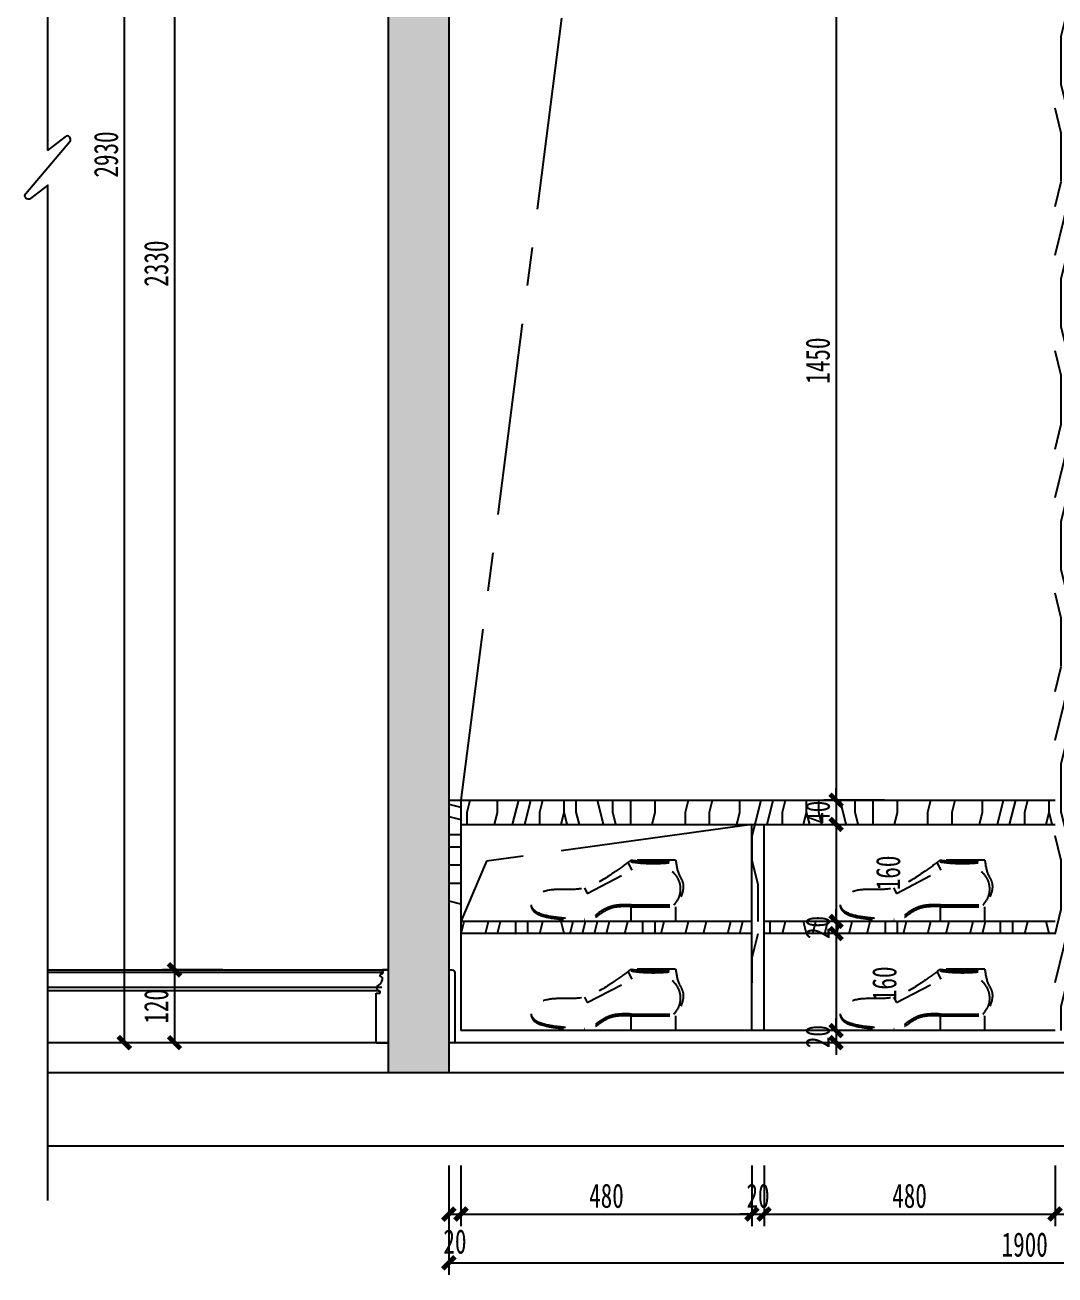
# Model space of a CAD drawing. Header units: millimetres. Extents: x 3111864 to 3154170, y -3068724 to -3044687.
# Drawn here: x 3114348 to 3116047, y -3061848 to -3059786 of the extents above; entities that cross this region are included whole.
import ezdxf

# ---------------------------------------------------------------- set-up
doc = ezdxf.new("R2010")
doc.units = ezdxf.units.MM
doc.header["$LTSCALE"] = 500
doc.header["$MEASUREMENT"] = 0
doc.header["$PDMODE"] = 2
doc.linetypes.add('CENTER', pattern=[50.800000000000004, 31.75, -6.349999999999999, 6.349999999999999, -6.349999999999999])
doc.linetypes.add('DASHED', pattern=[19.049999999999997, 12.7, -6.35])
doc.layers.get('0').update_dxf_attribs({"linetype": 'CONTINUOUS'})
doc.layers.get('DEFPOINTS').update_dxf_attribs({"linetype": 'CONTINUOUS'})
for name, color, linetype in [('A-土建墙（含管井、立管）', 6, 'CONTINUOUS'), ('E-Elevation(立面图层)', 134, 'CONTINUOUS'), ('E-楼板、墙体', 6, 'CONTINUOUS'), ('E-立面填充', 250, 'CONTINUOUS'), ('E-立面活动家具', 22, 'DASHED'), ('E-立面造型线', 3, 'CONTINUOUS'), ('E-顶面轮廓线', 4, 'CONTINUOUS'), ('W-尺寸', 5, 'CONTINUOUS'), ('W-索引符号', 2, 'CONTINUOUS')]:
    doc.layers.add(name, color=color, linetype=linetype)
doc.layers.add('DEFPOINTS(视图框)', color=250, linetype='CONTINUOUS', plot=False)
doc.styles.add('DIM', font='SimSun.ttf', dxfattribs={"width": 0.7})
doc.dimstyles.new('20', dxfattribs={"dimscale": 20, "dimtxt": 2, "dimasz": 1, "dimexe": 1, "dimexo": 1, "dimgap": 0.5, "dimtad": 1, "dimdec": 0, "dimzin": 0, "dimdsep": 46, "dimtxsty": 'DIM', "dimblk": 'ARCHTICK', "dimcen": 0, "dimclrd": 5, "dimclre": 5, "dimclrt": 35, "dimadec": 0, "dimazin": 0, "dimtfac": 0.5, "dimtdec": 0, "dimtix": 1, "dimtmove": 2, "dimatfit": 2, "dimldrblk": 'A', "dimfxl": 0, "dimtolj": 1, "dimtzin": 0, "dimlwd": -1, "dimlwe": -1, "dimarcsym": 0})
pattern_1 = [(90, (3115047.24302624, -3061444.577488733), (-400, 2.449293598294706e-14), [80, -120, 40, -160]), (90, (3115037.24302624, -3061164.577488733), (-400, 2.449293598294706e-14), [80, -320]), (90, (3115017.24302624, -3061204.577488733), (-400, 2.449293598294706e-14), [40, -360]), (90, (3115007.24302624, -3061424.577488733), (-400, 2.449293598294706e-14), [20, -280, 20, -80]), (90, (3114987.24302624, -3061284.577488733), (-400, 2.449293598294706e-14), [80, -120, 20, -180]), (90, (3114977.24302624, -3061384.577488733), (-400, 2.449293598294706e-14), [60, -340]), (90, (3114967.24302624, -3061284.577488733), (-400, 2.449293598294706e-14), [120, -280]), (90, (3114957.24302624, -3061404.577488733), (-400, 2.449293598294706e-14), [80, -320]), (90, (3114947.24302624, -3061244.577488733), (-400, 2.449293598294706e-14), [200, -200]), (90, (3114927.24302624, -3061364.577488733), (-400, 2.449293598294706e-14), [40, -120, 80, -160]), (90, (3114917.24302624, -3061084.577488733), (-400, 2.449293598294706e-14), [80, -320]), (90, (3114907.24302624, -3061164.577488733), (-400, 2.449293598294706e-14), [40, -360]), (90, (3114897.24302624, -3061244.577488733), (-400, 2.449293598294706e-14), [40, -360]), (90, (3114887.24302624, -3061444.577488733), (-400, 2.449293598294706e-14), [80, -320]), (90, (3114877.24302624, -3061244.577488733), (-400, 2.449293598294706e-14), [80, -320]), (90, (3114857.24302624, -3061244.577488733), (-400, 2.449293598294706e-14), [80, -80, 80, -160]), (90, (3114837.24302624, -3061324.577488733), (-400, 2.449293598294706e-14), [40, -200, 80, -80]), (90, (3114827.24302624, -3061244.577488733), (-400, 2.449293598294706e-14), [120, -280]), (90, (3114807.24302624, -3061244.577488733), (-400, 2.449293598294706e-14), [80, -320]), (90, (3114797.24302624, -3061404.577488733), (-400, 2.449293598294706e-14), [120, -160, 40, -80]), (90, (3114777.24302624, -3061404.577488733), (-400, 2.449293598294706e-14), [200, -200]), (90, (3114767.24302624, -3061164.577488733), (-400, 2.449293598294706e-14), [40, -360]), (90, (3114757.24302624, -3061284.577488733), (-400, 2.449293598294706e-14), [80, -320]), (90, (3114747.24302624, -3061364.577488733), (-400, 2.449293598294706e-14), [40, -160, 40, -160]), (90, (3114737.24302624, -3061404.577488733), (-400, 2.449293598294706e-14), [40, -120, 80, -160]), (90, (3114727.24302624, -3061324.577488733), (-400, 2.449293598294706e-14), [40, -200, 40, -120]), (90, (3114717.24302624, -3061244.577488733), (-400, 2.449293598294706e-14), [120, -280]), (90, (3114697.24302624, -3061404.577488733), (-400, 2.449293598294706e-14), [80, -320]), (90, (3114687.24302624, -3061204.577488733), (-400, 2.449293598294706e-14), [40, -360]), (90, (3114677.24302624, -3061124.577488733), (-400, 2.449293598294706e-14), [40, -360]), (104.03624347, (3115017.24302624, -3061164.577488733), (1.462838967877852e-08, 399.9999999885853), [41.2, -1608.0422104]), (104.03624347, (3114927.24302624, -3061124.577488733), (1.462838967877852e-08, 399.9999999885853), [41.2, -1608.0422104]), (104.03624347, (3114687.24302624, -3061164.577488733), (1.462838967877852e-08, 399.9999999885853), [41.2, -1608.0422104]), (104.03624347, (3114837.24302624, -3061284.577488733), (1.462838967877852e-08, 399.9999999885853), [41.2, -1608.0422104]), (104.03624347, (3114777.24302624, -3061204.577488733), (1.462838967877852e-08, 399.9999999885853), [41.2, -1608.0422104]), (104.03624347, (3114807.24302624, -3061164.577488733), (1.462838967877852e-08, 399.9999999885853), [41.2, -1608.0422104]), (104.03624347, (3114737.24302624, -3061364.577488733), (1.462838967877852e-08, 399.9999999885853), [41.2, -1608.0422104]), (104.03624347, (3114757.24302624, -3061204.577488733), (1.462838967877852e-08, 399.9999999885853), [41.2, -1608.0422104]), (104.03624347, (3114907.24302624, -3061124.577488733), (1.462838967877852e-08, 399.9999999885853), [82.4, -1566.8422104]), (104.03624347, (3114877.24302624, -3061164.577488733), (1.462838967877852e-08, 399.9999999885853), [82.4, -1566.8422104]), (104.03624347, (3114857.24302624, -3061164.577488733), (1.462838967877852e-08, 399.9999999885853), [82.4, -1566.8422104]), (255.9637565300001, (3114987.24302624, -3061284.577488733), (1.462847391966951e-08, -399.9999999885853), [41.2, -82.4, 41.2, -1484.4422104]), (255.9637565300001, (3114927.24302624, -3061364.577488733), (1.462847391966951e-08, -399.9999999885853), [41.2, -1608.0422104]), (255.9637565300001, (3114747.24302624, -3061364.577488733), (1.462847391966951e-08, -399.9999999885853), [82.4, -1566.8422104]), (284.03624347, (3115037.24302624, -3061164.577488733), (-1.462843408769951e-08, -399.9999999885853), [41.2, -1608.0422104]), (75.96375652999997, (3115037.24302624, -3061084.577488733), (-1.462824077283434e-08, 399.9999999885853), [41.2, -1608.0422104]), (75.96375652999997, (3114897.24302624, -3061204.577488733), (-1.462824077283434e-08, 399.9999999885853), [41.2, -1608.0422104]), (75.96375652999997, (3114827.24302624, -3061124.577488733), (-1.462824077283434e-08, 399.9999999885853), [41.2, -1608.0422104]), (75.96375652999997, (3114797.24302624, -3061284.577488733), (-1.462824077283434e-08, 399.9999999885853), [41.2, -1608.0422104]), (75.96375652999997, (3114747.24302624, -3061324.577488733), (-1.462824077283434e-08, 399.9999999885853), [41.2, -1608.0422104]), (75.96375652999997, (3114727.24302624, -3061284.577488733), (-1.462824077283434e-08, 399.9999999885853), [41.2, -1608.0422104]), (75.96375652999997, (3114797.24302624, -3061284.577488733), (-1.462824077283434e-08, 399.9999999885853), [41.2, -1608.0422104]), (75.96375652999997, (3114737.24302624, -3061164.577488733), (-1.462824077283434e-08, 399.9999999885853), [164.8, -1484.4422104]), (75.96375652999997, (3115007.24302624, -3061404.577488733), (-1.462824077283434e-08, 399.9999999885853), [164.8, -1484.4422104]), (75.96375652999997, (3114977.24302624, -3061364.577488733), (-1.462824077283434e-08, 399.9999999885853), [164.8, -1484.4422104]), (75.96375652999997, (3114957.24302624, -3061324.577488733), (-1.462824077283434e-08, 399.9999999885853), [41.2, -82.4, 82.4, -1443.2422104]), (75.96375652999997, (3114927.24302624, -3061324.577488733), (-1.462824077283434e-08, 399.9999999885853), [82.4, -82.4, 82.4, -1402.0422104]), (75.96375652999997, (3114887.24302624, -3061364.577488733), (-1.462824077283434e-08, 399.9999999885853), [164.8, -1484.4422104]), (75.96375652999997, (3114857.24302624, -3061404.577488733), (-1.462824077283434e-08, 399.9999999885853), [164.8, -1484.4422104]), (75.96375652999997, (3114837.24302624, -3061404.577488733), (-1.462824077283434e-08, 399.9999999885853), [164.8, -1484.4422104]), (75.96375652999997, (3114717.24302624, -3061124.577488733), (-1.462824077283434e-08, 399.9999999885853), [41.2, -1608.0422104]), (75.96376753, (3114677.24302624, -3061084.577488733), (-7.68091154545333e-05, 399.9999999885779), [82.4, -1566.8422104]), (75.96376753, (3114697.24302624, -3061324.577488733), (-7.68091154545333e-05, 399.9999999885779), [82.4, -1566.8422104]), (75.96375753000005, (3115047.24302624, -3061364.577488733), (-6.995945453989987e-06, 399.9999999885852), [164.8, -1484.4422104]), (75.96375753000005, (3114767.24302624, -3061124.577488733), (-6.995945453989987e-06, 399.9999999885852), [123.6, -1525.6422104]), (75.96375753000005, (3114797.24302624, -3061084.577488733), (-6.995945453989987e-06, 399.9999999885852), [247.2, -1402.0422104])]

# ---------------------------------------------------------------- blocks, each defined once
blk = doc.blocks.new('TJ')
at = {"layer": 'E-立面造型线', "color": 44}
for p, q in [((0, 120.0007245663001), (9.60005583288148, 120.000724561527)), ((9.600055829621851, 113.7261782176938), (9.60005583241582, 120.0007245140296)), ((9.60005582915619, 114.7568486799864), (9.600055828224868, 115.2948147956195)), ((10.7765332586132, 113.7261782171117), (9.600055829621851, 113.7261782176938)), ((10.77653325302526, 108.2359502118925), (9.992214968428016, 108.2359502108447)), ((13.52164724143222, 81.56912844990438), (13.52164724003524, 84.70640159946925)), ((19.79619353357702, 81.56912844722683), (13.52164724143222, 81.56912844990438)), ((19.79619347536936, 1.455191522836685e-11), (19.79619353357702, 81.56912844722683)), ((19.79619347536936, 1.455191522836685e-11), (0, 0))]:
    blk.add_line(p, q, dxfattribs=at)
for centre, radius, start, end in [((23.08742487011477, 106.1815736787539), 13.2553757140292, 171.0841081494738, 236.9139238902777), ((10.77653325581923, 110.9810642143857), 2.745114004398933, 269.9999999733196, 89.99999997331958), ((13.51523564150557, 89.8659888588736), 5.159591245963403, 270.0711991642121, 359.9999999599794), ((12.45707795489579, 89.86598886387947), 6.217748930804746, 359.9999999599794, 56.91392389027767)]:
    blk.add_arc(centre, radius, start, end, dxfattribs=at)
blk = doc.blocks.new('A$C6991704E')
at = {"layer": 'E-立面造型线', "elevation": -3.122741915501482e-06}
blk.add_lwpolyline([(0.0001332098327111453, 120.000104537321), (5.000133209832711, 120.000104537321, -0.414213562373095), (10.00013320983271, 115.000104537321), (10.00013320983271, 0.0001045373210217804), (0.0001332098327111453, 0.0001045373210217804)], format="xyb", dxfattribs=at)
blk = doc.blocks.new('_ArchTick')
at = {"color": 0, "linetype": 'ByBlock', "const_width": 0.4}
blk.add_lwpolyline([(-0.5, -0.5), (0.5, 0.5)], dxfattribs=at)
blk = doc.blocks.new('*D1203')
at = {"layer": 'DEFPOINTS', "color": 0, "ltscale": 100}
for p in [(3115656.177417274, -3061064.577488733, 3.148934512820986e-06), (3115656.177417274, -3061104.577488733, 3.148934512820986e-06), (3115686.027885551, -3061104.577488733)]:
    blk.add_point(p, dxfattribs=at)
at = {"layer": 'W-尺寸', "color": 5, "ltscale": 100}
for p, q in [((3115686.027885551, -3061064.577488733), (3115686.027885551, -3061044.577488733)), ((3115676.177417274, -3061064.577488733), (3115706.027885551, -3061064.577488733)), ((3115686.027885551, -3061064.577488733), (3115686.027885551, -3061104.577488733)), ((3115676.177417274, -3061104.577488733), (3115706.027885551, -3061104.577488733)), ((3115686.027885551, -3061104.577488733), (3115686.027885551, -3061124.577488733))]:
    blk.add_line(p, q, dxfattribs=at)
at = {"layer": 'W-尺寸', "color": 5, "ltscale": 100, "xscale": 20, "yscale": 20, "zscale": 20}
for p, rotation in [((3115686.027885551, -3061064.577488733), 270), ((3115686.027885551, -3061104.577488733), 90)]:
    blk.add_blockref('_ArchTick', p, dxfattribs=dict(at, rotation=rotation))
at = {"layer": 'W-尺寸', "color": 35, "ltscale": 100, "insert": (3115656.027885552, -3061084.577488732), "char_height": 40, "attachment_point": 5, "rotation": 90, "style": 'DIM'}
blk.add_mtext('\\A1;40', dxfattribs=at)
blk = doc.blocks.new('A')
for p, q in [((-1.435067392276323, 1.147654099946521), (-1.089590771724033, 1.437450103912851)), ((-1.435067392276323, 1.147654099946521), (-0.3688396396728422, 0)), ((-1.089590771724033, 1.437450103912851), (0, 0)), ((-0.3688396396728422, 3.638e-12), (-2.127066897330223, 0)), ((-1.435067392276323, -1.147654099946521), (-0.3688396396728422, 0)), ((-1.089590771724033, -1.437450103912851), (0, 0)), ((-1.435067392276323, -1.147654099946521), (-1.089590771724033, -1.437450103912851))]:
    blk.add_line(p, q)
for points in [[(-1.435067392276323, 1.147654099946521), (-1.089590771724033, 1.437450103912851), (-0.3688396396728422, 0), (0, 0)], [(-1.435067392276323, -1.147654099946521), (-1.089590771724033, -1.437450103912851), (-0.3688396396728422, 0), (0, 0)]]:
    blk.add_solid(points)
blk = doc.blocks.new('*D1204')
at = {"layer": 'DEFPOINTS', "color": 0, "ltscale": 100}
for p in [(3115656.177417274, -3061104.577488733, 3.148934512820986e-06), (3115686.027885551, -3061264.551756793), (3115760.181809873, -3061264.551756793, 3.148934512820986e-06)]:
    blk.add_point(p, dxfattribs=at)
at = {"layer": 'W-尺寸', "color": 5, "ltscale": 100}
for p, q in [((3115676.177417274, -3061104.577488733), (3115706.027885551, -3061104.577488733)), ((3115686.027885551, -3061104.577488733), (3115686.027885551, -3061264.551756793)), ((3115740.181809873, -3061264.551756793), (3115666.027885551, -3061264.551756793))]:
    blk.add_line(p, q, dxfattribs=at)
at = {"layer": 'W-尺寸', "color": 5, "ltscale": 100, "xscale": 20, "yscale": 20, "zscale": 20}
for p, rotation in [((3115686.027885551, -3061104.577488733), 90), ((3115686.027885551, -3061264.551756793), 270)]:
    blk.add_blockref('_ArchTick', p, dxfattribs=dict(at, rotation=rotation))
at = {"layer": 'W-尺寸', "color": 35, "ltscale": 100, "insert": (3115772.094786797, -3061184.564622763), "char_height": 40, "attachment_point": 5, "rotation": 90, "style": 'DIM'}
blk.add_mtext('\\A1;160', dxfattribs=at)
blk = doc.blocks.new('*D1205')
at = {"layer": 'DEFPOINTS', "color": 0, "ltscale": 100}
for p in [(3115760.181809873, -3061264.551756793, 3.148934512820986e-06), (3115686.027885551, -3061284.551756793), (3115760.661927017, -3061284.551756793, 3.148934512820986e-06)]:
    blk.add_point(p, dxfattribs=at)
at = {"layer": 'W-尺寸', "color": 5, "ltscale": 100}
for p, q in [((3115686.027885551, -3061264.551756793), (3115686.027885551, -3061244.551756793)), ((3115740.181809873, -3061264.551756793), (3115666.027885551, -3061264.551756793)), ((3115686.027885551, -3061264.551756793), (3115686.027885551, -3061284.551756793)), ((3115740.661927017, -3061284.551756793), (3115666.027885551, -3061284.551756793)), ((3115686.027885551, -3061284.551756793), (3115686.027885551, -3061304.551756793))]:
    blk.add_line(p, q, dxfattribs=at)
at = {"layer": 'W-尺寸', "color": 5, "ltscale": 100, "xscale": 20, "yscale": 20, "zscale": 20}
for p, rotation in [((3115686.027885551, -3061264.551756793), 270), ((3115686.027885551, -3061284.551756793), 90)]:
    blk.add_blockref('_ArchTick', p, dxfattribs=dict(at, rotation=rotation))
at = {"layer": 'W-尺寸', "color": 35, "ltscale": 100, "insert": (3115656.027885552, -3061274.551756792), "char_height": 40, "attachment_point": 5, "rotation": 90, "style": 'DIM'}
blk.add_mtext('\\A1;20', dxfattribs=at)
blk = doc.blocks.new('*D1206')
at = {"layer": 'DEFPOINTS', "color": 0, "ltscale": 100}
for p in [(3115760.661927017, -3061284.551756793, 3.148934512820986e-06), (3115686.027885551, -3061444.577488733), (3115751.540825666, -3061444.577488733, 3.148934512820986e-06)]:
    blk.add_point(p, dxfattribs=at)
at = {"layer": 'W-尺寸', "color": 5, "ltscale": 100}
for p, q in [((3115740.661927017, -3061284.551756793), (3115666.027885551, -3061284.551756793)), ((3115686.027885551, -3061284.551756793), (3115686.027885551, -3061444.577488733)), ((3115731.540825666, -3061444.577488733), (3115666.027885551, -3061444.577488733))]:
    blk.add_line(p, q, dxfattribs=at)
at = {"layer": 'W-尺寸', "color": 5, "ltscale": 100, "xscale": 20, "yscale": 20, "zscale": 20}
for p, rotation in [((3115686.027885551, -3061284.551756793), 90), ((3115686.027885551, -3061444.577488733), 270)]:
    blk.add_blockref('_ArchTick', p, dxfattribs=dict(at, rotation=rotation))
at = {"layer": 'W-尺寸', "color": 35, "ltscale": 100, "insert": (3115765.888311073, -3061367.452673439), "char_height": 40, "attachment_point": 5, "rotation": 90, "style": 'DIM'}
blk.add_mtext('\\A1;160', dxfattribs=at)
blk = doc.blocks.new('*D1207')
at = {"layer": 'DEFPOINTS', "color": 0, "ltscale": 100}
for p in [(3115751.540825666, -3061444.577488733, 3.148934512820986e-06), (3115686.027885551, -3061464.577488733), (3115740.664541967, -3061464.577488733, 3.148934512820661e-06)]:
    blk.add_point(p, dxfattribs=at)
at = {"layer": 'W-尺寸', "color": 5, "ltscale": 100}
for p, q in [((3115686.027885551, -3061444.577488733), (3115686.027885551, -3061424.577488733)), ((3115731.540825666, -3061444.577488733), (3115666.027885551, -3061444.577488733)), ((3115686.027885551, -3061444.577488733), (3115686.027885551, -3061464.577488733)), ((3115720.664541967, -3061464.577488733), (3115666.027885551, -3061464.577488733)), ((3115686.027885551, -3061464.577488733), (3115686.027885551, -3061484.577488733))]:
    blk.add_line(p, q, dxfattribs=at)
at = {"layer": 'W-尺寸', "color": 5, "ltscale": 100, "xscale": 20, "yscale": 20, "zscale": 20}
for p, rotation in [((3115686.027885551, -3061444.577488733), 270), ((3115686.027885551, -3061464.577488733), 90)]:
    blk.add_blockref('_ArchTick', p, dxfattribs=dict(at, rotation=rotation))
at = {"layer": 'W-尺寸', "color": 35, "ltscale": 100, "insert": (3115656.027885552, -3061454.577488732), "char_height": 40, "attachment_point": 5, "rotation": 90, "style": 'DIM'}
blk.add_mtext('\\A1;20', dxfattribs=at)
blk = doc.blocks.new('*D1216')
at = {"layer": 'DEFPOINTS', "color": 0, "ltscale": 100}
for p in [(3115067.24302624, -3061019.475861409, 3.148934512820931e-06), (3115047.24302624, -3061085.538667995, 2.75489544915195e-06), (3115067.24302624, -3061747.32954388)]:
    blk.add_point(p, dxfattribs=at)
at = {"layer": 'W-尺寸', "color": 5, "ltscale": 100}
for p, q in [((3115047.24302624, -3061667.32954388), (3115047.24302624, -3061767.32954388)), ((3115067.24302624, -3061667.32954388), (3115067.24302624, -3061767.32954388)), ((3115047.24302624, -3061747.32954388), (3115067.24302624, -3061747.32954388))]:
    blk.add_line(p, q, dxfattribs=at)
at = {"layer": 'W-尺寸', "color": 5, "ltscale": 100, "xscale": 20, "yscale": 20, "zscale": 20, "rotation": 180}
blk.add_blockref('_ArchTick', (3115047.24302624, -3061747.32954388), dxfattribs=at)
at = {"layer": 'W-尺寸', "color": 5, "ltscale": 100, "xscale": 20, "yscale": 20, "zscale": 20}
blk.add_blockref('_ArchTick', (3115067.24302624, -3061747.32954388), dxfattribs=at)
at = {"layer": 'W-尺寸', "color": 35, "ltscale": 100, "insert": (3115057.24302624, -3061792.850312981), "char_height": 40, "attachment_point": 5, "style": 'DIM'}
blk.add_mtext('\\A1;20', dxfattribs=at)
blk = doc.blocks.new('*D1208')
at = {"layer": 'DEFPOINTS', "color": 0, "ltscale": 100}
for p in [(3115067.24302624, -3061019.475861409, 3.148934512820931e-06), (3115547.243026243, -3061074.38460459, 3.148934512820986e-06), (3115547.243026243, -3061747.329543877)]:
    blk.add_point(p, dxfattribs=at)
at = {"layer": 'W-尺寸', "color": 5, "ltscale": 100}
for p, q in [((3115067.24302624, -3061667.329543877), (3115067.24302624, -3061767.329543877)), ((3115547.243026243, -3061667.329543877), (3115547.243026243, -3061767.329543877)), ((3115067.24302624, -3061747.329543877), (3115547.243026243, -3061747.329543877))]:
    blk.add_line(p, q, dxfattribs=at)
at = {"layer": 'W-尺寸', "color": 5, "ltscale": 100, "xscale": 20, "yscale": 20, "zscale": 20, "rotation": 180}
blk.add_blockref('_ArchTick', (3115067.24302624, -3061747.329543877), dxfattribs=at)
at = {"layer": 'W-尺寸', "color": 5, "ltscale": 100, "xscale": 20, "yscale": 20, "zscale": 20}
blk.add_blockref('_ArchTick', (3115547.243026243, -3061747.329543877), dxfattribs=at)
at = {"layer": 'W-尺寸', "color": 35, "ltscale": 100, "insert": (3115307.243026242, -3061717.329543877), "char_height": 40, "attachment_point": 5, "style": 'DIM'}
blk.add_mtext('\\A1;480', dxfattribs=at)
blk = doc.blocks.new('*D1209')
at = {"layer": 'DEFPOINTS', "color": 0, "ltscale": 100}
for p in [(3115547.243026243, -3061074.38460459, 3.148934512820986e-06), (3115567.243026243, -3061077.205613469, 3.148934512820986e-06), (3115567.243026243, -3061747.329543877)]:
    blk.add_point(p, dxfattribs=at)
at = {"layer": 'W-尺寸', "color": 5, "ltscale": 100}
for p, q in [((3115547.243026243, -3061667.329543877), (3115547.243026243, -3061767.329543877)), ((3115567.243026243, -3061667.329543877), (3115567.243026243, -3061767.329543877)), ((3115547.243026243, -3061747.329543877), (3115527.243026243, -3061747.329543877)), ((3115547.243026243, -3061747.329543877), (3115567.243026243, -3061747.329543877)), ((3115567.243026243, -3061747.329543877), (3115587.243026243, -3061747.329543877))]:
    blk.add_line(p, q, dxfattribs=at)
at = {"layer": 'W-尺寸', "color": 5, "ltscale": 100, "xscale": 20, "yscale": 20, "zscale": 20}
blk.add_blockref('_ArchTick', (3115547.243026243, -3061747.329543877), dxfattribs=at)
at = {"layer": 'W-尺寸', "color": 5, "ltscale": 100, "xscale": 20, "yscale": 20, "zscale": 20, "rotation": 180}
blk.add_blockref('_ArchTick', (3115567.243026243, -3061747.329543877), dxfattribs=at)
at = {"layer": 'W-尺寸', "color": 35, "ltscale": 100, "insert": (3115557.243026243, -3061717.329543877), "char_height": 40, "attachment_point": 5, "style": 'DIM'}
blk.add_mtext('\\A1;20', dxfattribs=at)
blk = doc.blocks.new('*D1210')
at = {"layer": 'DEFPOINTS', "color": 0, "ltscale": 100}
for p in [(3116047.243026246, -3061053.038898215, 3.148934512820937e-06), (3115567.243026243, -3061077.205613469, 3.148934512820986e-06), (3116047.243026246, -3061747.329543877)]:
    blk.add_point(p, dxfattribs=at)
at = {"layer": 'W-尺寸', "color": 5, "ltscale": 100}
for p, q in [((3115567.243026243, -3061667.329543877), (3115567.243026243, -3061767.329543877)), ((3116047.243026246, -3061667.329543877), (3116047.243026246, -3061767.329543877)), ((3115567.243026243, -3061747.329543877), (3116047.243026246, -3061747.329543877))]:
    blk.add_line(p, q, dxfattribs=at)
at = {"layer": 'W-尺寸', "color": 5, "ltscale": 100, "xscale": 20, "yscale": 20, "zscale": 20, "rotation": 180}
blk.add_blockref('_ArchTick', (3115567.243026243, -3061747.329543877), dxfattribs=at)
at = {"layer": 'W-尺寸', "color": 5, "ltscale": 100, "xscale": 20, "yscale": 20, "zscale": 20}
blk.add_blockref('_ArchTick', (3116047.243026246, -3061747.329543877), dxfattribs=at)
at = {"layer": 'W-尺寸', "color": 35, "ltscale": 100, "insert": (3115807.243026244, -3061717.329543877), "char_height": 40, "attachment_point": 5, "style": 'DIM'}
blk.add_mtext('\\A1;480', dxfattribs=at)
blk = doc.blocks.new('*D1211')
at = {"layer": 'DEFPOINTS', "color": 0, "ltscale": 100}
for p in [(3116907.243026238, -3061019.480243484, 3.148934512820745e-06), (3116047.243026246, -3061073.038898215, 3.148934512820937e-06), (3116907.243026238, -3061747.394086091)]:
    blk.add_point(p, dxfattribs=at)
at = {"layer": 'W-尺寸', "color": 5, "ltscale": 100}
for p, q in [((3116047.243026246, -3061667.394086091), (3116047.243026246, -3061767.394086091)), ((3116907.243026238, -3061667.394086091), (3116907.243026238, -3061767.394086091)), ((3116047.243026246, -3061747.394086091), (3116907.243026238, -3061747.394086091))]:
    blk.add_line(p, q, dxfattribs=at)
at = {"layer": 'W-尺寸', "color": 5, "ltscale": 100, "xscale": 20, "yscale": 20, "zscale": 20, "rotation": 180}
blk.add_blockref('_ArchTick', (3116047.243026246, -3061747.394086091), dxfattribs=at)
at = {"layer": 'W-尺寸', "color": 5, "ltscale": 100, "xscale": 20, "yscale": 20, "zscale": 20}
blk.add_blockref('_ArchTick', (3116907.243026238, -3061747.394086091), dxfattribs=at)
at = {"layer": 'W-尺寸', "color": 35, "ltscale": 100, "insert": (3116477.243026242, -3061712.060752758), "char_height": 40, "attachment_point": 5, "style": 'DIM'}
blk.add_mtext('\\A1;860(2EQ)', dxfattribs=at)
blk = doc.blocks.new('*D1212')
at = {"layer": 'DEFPOINTS', "color": 0, "ltscale": 100}
for p in [(3115047.24302624, -3061427.802721164, 3.039635288642692e-06), (3116947.243415767, -3061427.802721164), (3116947.243415767, -3061827.802721164)]:
    blk.add_point(p, dxfattribs=at)
at = {"layer": 'W-尺寸', "color": 5, "ltscale": 100}
for p, q in [((3115047.24302624, -3061747.802721164), (3115047.24302624, -3061847.802721164)), ((3116947.243415767, -3061747.802721164), (3116947.243415767, -3061847.802721164)), ((3115047.24302624, -3061827.802721164), (3116947.243415767, -3061827.802721164))]:
    blk.add_line(p, q, dxfattribs=at)
at = {"layer": 'W-尺寸', "color": 5, "ltscale": 100, "xscale": 20, "yscale": 20, "zscale": 20, "rotation": 180}
blk.add_blockref('_ArchTick', (3115047.24302624, -3061827.802721164), dxfattribs=at)
at = {"layer": 'W-尺寸', "color": 5, "ltscale": 100, "xscale": 20, "yscale": 20, "zscale": 20}
blk.add_blockref('_ArchTick', (3116947.243415767, -3061827.802721164), dxfattribs=at)
at = {"layer": 'W-尺寸', "color": 35, "ltscale": 100, "insert": (3115997.243221004, -3061797.802721164), "char_height": 40, "attachment_point": 5, "style": 'DIM'}
blk.add_mtext('\\A1;1900', dxfattribs=at)
blk = doc.blocks.new('*D1213')
at = {"layer": 'DEFPOINTS', "color": 0, "ltscale": 100}
for p in [(3115802.243026244, -3059614.577488733, 3.148934512820661e-06), (3115686.027885551, -3061064.577488733), (3115802.243026244, -3061064.577488733, 3.148934512820986e-06)]:
    blk.add_point(p, dxfattribs=at)
at = {"layer": 'W-尺寸', "color": 5, "ltscale": 100}
for p, q in [((3115766.027885551, -3059614.577488733), (3115666.027885551, -3059614.577488733)), ((3115686.027885551, -3059614.577488733), (3115686.027885551, -3061064.577488733)), ((3115766.027885551, -3061064.577488733), (3115666.027885551, -3061064.577488733))]:
    blk.add_line(p, q, dxfattribs=at)
at = {"layer": 'W-尺寸', "color": 5, "ltscale": 100, "xscale": 20, "yscale": 20, "zscale": 20}
for p, rotation in [((3115686.027885551, -3059614.577488733), 90), ((3115686.027885551, -3061064.577488733), 270)]:
    blk.add_blockref('_ArchTick', p, dxfattribs=dict(at, rotation=rotation))
at = {"layer": 'W-尺寸', "color": 35, "ltscale": 100, "insert": (3115656.027885552, -3060339.577488732), "char_height": 40, "attachment_point": 5, "rotation": 90, "style": 'DIM'}
blk.add_mtext('\\A1;1450', dxfattribs=at)
blk = doc.blocks.new('*U1124')
at = {"color": 35}
blk.add_lwpolyline([(85.19290306837948, 0), (1.438751633471838, 0), (2.548763485443487, -1.426411790124121, -0.9012426957163656), (2.145204766356528, -1.813903905069992), (-2.145204766356528, 1.813903905069992, 0.9012426957168463), (-2.548763485465315, 1.426411790118664), (-1.438751633487755, 0), (-85.19290306837948, 7.983845200902733e-15)], format="xyb", dxfattribs=at)
blk = doc.blocks.new('dfdfdhh')
at = {"layer": 'E-立面活动家具', "ltscale": 0.01}
for p, q in [((169384.3497974986, -129033.5745572592), (169310.7623778311, -129033.5745572593)), ((169311.1804067908, -129107.4943458468), (169381.3144580652, -129107.6037482317))]:
    blk.add_line(p, q, dxfattribs=at)
blk.add_lwpolyline([(169233.9221601744, -129079.5632305369), (169238.4994836572, -129088.410387367), (169312.4873242677, -129050.1307132558), (169305.8366888338, -129037.2762110726)], dxfattribs=at)
blk.add_lwpolyline([(169311.1060876648, -129134.7093986194), (169311.1060876649, -129110.4093986195), (169384.0060876648, -129110.4093986195), (169384.0060876648, -129134.7093986194)], close=True, dxfattribs=at)
for centre, radius, start, end in [((169347.5560876647, -128792.0133056768), 247.263325235318, 261.3394862918065, 278.6605137081935), ((169347.5560876647, -128792.0133056768), 244.3473252353201, 261.3394862918065, 278.6605137081935), ((169356.0035338972, -129081.2206217358), 36.56107555779967, 313.8117808482132, 51.29853679014106)]:
    blk.add_arc(centre, radius, start, end, dxfattribs=at)
for points, knots in [([(169310.7623778311, -129033.5745572593), (169302.5392702897, -129039.7601664482), (169289.8868102528, -129049.2776356863), (169263.9529692102, -129066.6821525857), (169226.1316159577, -129088.3843426555), (169182.3854663244, -129077.9173848011), (169156.8947696067, -129089.6096500067), (169148.4600671991, -129095.2452281674), (169146.6823462647, -129102.1054268568), (169142.4951218321, -129124.1028361789), (169194.1539787399, -129132.0870534044), (169222.6299246974, -129133.5452375594), (169234.8524152478, -129134.1711216681)], [0, 0, 0, 0, 31.71182788225423, 48.79330994480537, 96.8064683981345, 160.9982165198727, 174.0566519837144, 183.5919033291088, 190.5091546547799, 195.2753259138948, 250.8286366860445, 292.6043575376227, 292.6043575376227, 292.6043575376227, 292.6043575376227]), ([(169384.3497974986, -129033.5745572593), (169385.5169476553, -129041.9513716022), (169387.3561261999, -129055.1514359834), (169397.934234939, -129070.958864385), (169395.9719056295, -129090.850531863), (169388.6299942868, -129102.8513383363), (169384.0060876648, -129110.4093986194)], [0, 0, 0, 0, 25.78980837948541, 40.63921164432541, 56.62656569016347, 83.82446997627986, 83.82446997627986, 83.82446997627986, 83.82446997627986]), ([(169145.8487918352, -129108.0668519073), (169148.7474830188, -129122.2021829932), (169195.0831944574, -129129.2449683366), (169222.3600696919, -129130.641750987), (169234.5825602424, -129131.2676350957)], [199.3736758857222, 199.3736758857222, 199.3736758857222, 199.3736758857222, 250.828636686021, 292.6043575375967, 292.6043575375967, 292.6043575375967, 292.6043575375967]), ([(169311.1804067908, -129107.4943458468), (169308.5258201383, -129107.4266672917), (169305.8550711616, -129107.35843641), (169298.3467673976, -129107.2932764616), (169293.5009624782, -129107.3969213708), (169286.3260320937, -129108.199148458), (169283.9516351881, -129108.5742895077), (169279.5528228207, -129109.5500777331), (169277.5199472091, -129110.1171669152), (169273.5231819165, -129111.5201325966), (169271.5756075073, -129112.3473148351), (169264.7092704849, -129115.686660178), (169260.054715207, -129118.7634463181), (169254.5810706236, -129122.8057048191), (169253.5850468792, -129123.5619826621), (169251.6266042902, -129125.0224047459), (169250.6621433085, -129125.7278542741), (169248.7046706045, -129127.0677027675), (169247.7124299365, -129127.6973816301), (169245.8572402441, -129128.7268201129), (169244.9944337691, -129129.1457861474), (169243.4123941742, -129129.777208157), (169242.7015006223, -129130.0089850654), (169241.1890690833, -129130.4007843498), (169240.3961357647, -129130.5600166014), (169238.0046033972, -129130.9472011058), (169236.32555424, -129131.105638254), (169234.5825602424, -129131.2676350957)], [0, 0, 0, 0, 7.95430596896337, 7.95430596896337, 22.33319405490125, 22.33319405490125, 29.51246569573889, 29.51246569573889, 35.7815514315561, 35.7815514315561, 42.0506371673733, 42.0506371673733, 58.41423673680689, 58.41423673680689, 62.14941031316011, 62.14941031316011, 65.88458388951332, 65.88458388951332, 69.78430640159486, 69.78430640159486, 73.18059902595581, 73.18059902595581, 75.97161093421325, 75.97161093421325, 78.76262284247068, 78.76262284247068, 84.07224996939172, 84.07224996939172, 84.07224996939172, 84.07224996939172]), ([(169311.1060876649, -129110.4093986195), (169299.2867412947, -129110.1080649696), (169279.6955465329, -129109.6085884302), (169258.8857544445, -129122.7629721779), (169246.2961803735, -129133.1075185747), (169237.9684705409, -129133.8815101624), (169234.8524152478, -129134.1711216681)], [0, 0, 0, 0, 35.41594594033155, 58.70381261847611, 74.57990992942165, 84.07224996938251, 84.07224996938251, 84.07224996938251, 84.07224996938251])]:
    blk.add_open_spline(points, degree=3, knots=knots, dxfattribs=at)
blk = doc.blocks.new('*D1230')
at = {"layer": 'DEFPOINTS', "color": 0, "ltscale": 100}
for p in [(3114655.379599618, -3059014.577488733, 4.853566867525921e-08), (3114594.599270117, -3061344.576764168), (3114827.555975439, -3061344.576764168, 3.087133593596522e-06)]:
    blk.add_point(p, dxfattribs=at)
at = {"layer": 'DEFPOINTS(视图框)', "color": 5, "ltscale": 100}
for p, q in [((3114635.379599618, -3059014.577488733), (3114574.599270117, -3059014.577488733)), ((3114594.599270117, -3059014.577488733), (3114594.599270117, -3061344.576764168)), ((3114674.599270117, -3061344.576764168), (3114574.599270117, -3061344.576764168))]:
    blk.add_line(p, q, dxfattribs=at)
at = {"layer": 'DEFPOINTS(视图框)', "color": 5, "ltscale": 100, "xscale": 20, "yscale": 20, "zscale": 20}
for p, rotation in [((3114594.599270117, -3059014.577488733), 90), ((3114594.599270117, -3061344.576764168), 270)]:
    blk.add_blockref('_ArchTick', p, dxfattribs=dict(at, rotation=rotation))
at = {"layer": 'DEFPOINTS(视图框)', "color": 35, "ltscale": 100, "insert": (3114564.599270117, -3060179.57712645), "char_height": 40, "attachment_point": 5, "rotation": 90, "style": 'DIM'}
blk.add_mtext('\\A1;2330', dxfattribs=at)
blk = doc.blocks.new('*D1231')
at = {"layer": 'DEFPOINTS', "color": 0, "ltscale": 100}
for p in [(3114827.555975439, -3061344.576764168, 3.087133593596522e-06), (3114594.599270117, -3061464.577488733), (3114827.555975439, -3061464.577488733, 3.148934512820552e-06)]:
    blk.add_point(p, dxfattribs=at)
at = {"layer": 'DEFPOINTS(视图框)', "color": 5, "ltscale": 100}
for p, q in [((3114674.599270117, -3061344.576764168), (3114574.599270117, -3061344.576764168)), ((3114594.599270117, -3061344.576764168), (3114594.599270117, -3061464.577488733)), ((3114674.599270117, -3061464.577488733), (3114574.599270117, -3061464.577488733))]:
    blk.add_line(p, q, dxfattribs=at)
at = {"layer": 'DEFPOINTS(视图框)', "color": 5, "ltscale": 100, "xscale": 20, "yscale": 20, "zscale": 20}
for p, rotation in [((3114594.599270117, -3061344.576764168), 90), ((3114594.599270117, -3061464.577488733), 270)]:
    blk.add_blockref('_ArchTick', p, dxfattribs=dict(at, rotation=rotation))
at = {"layer": 'DEFPOINTS(视图框)', "color": 35, "ltscale": 100, "insert": (3114564.599270117, -3061404.57712645), "char_height": 40, "attachment_point": 5, "rotation": 90, "style": 'DIM'}
blk.add_mtext('\\A1;120', dxfattribs=at)
blk = doc.blocks.new('*D1232')
at = {"layer": 'DEFPOINTS', "color": 0, "ltscale": 100}
for p in [(3114663.378253038, -3058534.577488733, 3.148934512820661e-06), (3114511.826115906, -3061464.577488733), (3114674.599270117, -3061464.577488733)]:
    blk.add_point(p, dxfattribs=at)
at = {"layer": 'DEFPOINTS(视图框)', "color": 5, "ltscale": 100}
for p, q in [((3114591.826115906, -3058534.577488733), (3114491.826115906, -3058534.577488733)), ((3114511.826115906, -3058534.577488733), (3114511.826115906, -3061464.577488733)), ((3114591.826115906, -3061464.577488733), (3114491.826115906, -3061464.577488733))]:
    blk.add_line(p, q, dxfattribs=at)
at = {"layer": 'DEFPOINTS(视图框)', "color": 5, "ltscale": 100, "xscale": 20, "yscale": 20, "zscale": 20}
for p, rotation in [((3114511.826115906, -3058534.577488733), 90), ((3114511.826115906, -3061464.577488733), 270)]:
    blk.add_blockref('_ArchTick', p, dxfattribs=dict(at, rotation=rotation))
at = {"layer": 'DEFPOINTS(视图框)', "color": 35, "ltscale": 100, "insert": (3114481.826115906, -3059999.577488732), "char_height": 40, "attachment_point": 5, "rotation": 90, "style": 'DIM'}
blk.add_mtext('\\A1;2930', dxfattribs=at)

msp = doc.modelspace()

# ---------------------------------------------------------------- hatches: boundary and pattern name
at = {"linetype": 'ByBlock', "ltscale": 0.15}
h = msp.add_hatch(dxfattribs=at)
h.set_pattern_fill('FB木纹中SC300', color=250, scale=100, angle=90, style=0, pattern_type=2)
h.set_pattern_definition(pattern_1)
h.paths.add_polyline_path([(3115047.24302624, -3059014.577488733), (3116947.243026238, -3059014.577488733), (3116947.243026238, -3061444.577488733), (3116047.243026244, -3061444.577488733), (3116047.243026244, -3059614.577488733), (3115047.24302624, -3059614.577488733), (3115047.24302624, -3059143.95981221), (3115047.24302624, -3059114.577488733)])
h = msp.add_hatch(dxfattribs=at)
h.set_pattern_fill('FB木纹中SC300', color=250, scale=100, angle=90, style=0, pattern_type=2)
h.set_pattern_definition(pattern_1)
h.paths.add_polyline_path([(3115067.24302624, -3061104.577488733), (3116047.243026246, -3061104.577488733), (3116047.243026246, -3061064.577488733), (3115067.24302624, -3061064.577488733)])
h.paths.add_polyline_path([(3115567.243026243, -3061104.577488733), (3115547.243026243, -3061104.577488733), (3115547.243026243, -3061444.577488733), (3115567.243026243, -3061444.577488733)])
h.paths.add_polyline_path([(3115067.24302624, -3061264.551756793), (3116047.243026246, -3061264.551756793), (3116047.243026246, -3061284.551756793), (3115067.24302624, -3061284.551756793)])
at = {"layer": 'E-立面填充', "linetype": 'ByBlock', "ltscale": 0.15}
h = msp.add_hatch(dxfattribs=at)
h.set_pattern_fill('纤维材料', color=256, scale=10, angle=45, style=0)
h.set_pattern_definition([(45, (3114947.24302624, -3061514.577488733), (1.77635683940025e-15, 26.51650429449553), [18.75, -18.75]), (135, (3114960.501278387, -3061501.319236585), (-26.51650429449553, 7.105427357601002e-15), [18.75, -18.75])])
h.paths.add_polyline_path([(3114947.24302624, -3058534.577488733), (3115047.24302624, -3058534.577488733), (3115047.24302624, -3061514.577488733), (3114947.24302624, -3061514.577488733)])
at = {"layer": 'E-立面填充', "ltscale": 0.15}
h = msp.add_hatch(dxfattribs=at)
h.set_pattern_fill('PANEL', color=256, scale=400, style=0, pattern_type=2)
h.set_pattern_definition([(320.0000000000091, (3115047.24302624, -3055331.654161973), (257.1150438746057, 306.4177772475996), [80, -120, 40, -160]), (0, (3115327.24302624, -3055321.654161973), (0, 400), [80, -320]), (0, (3115287.24302624, -3055301.654161973), (0, 400), [40, -360]), (0, (3115067.24302624, -3055291.654161973), (0, 400), [20, -280, 20, -80]), (0, (3115207.24302624, -3055271.654161973), (0, 400), [80, -120, 20, -180]), (0, (3115107.24302624, -3055261.654161973), (0, 400), [60, -340]), (0, (3115207.24302624, -3055251.654161973), (0, 400), [120, -280]), (0, (3115087.24302624, -3055241.654161973), (0, 400), [80, -320]), (0, (3115247.24302624, -3055231.654161973), (0, 400), [200, -200]), (0, (3115127.24302624, -3055211.654161973), (0, 400), [40, -120, 80, -160]), (0, (3115407.24302624, -3055201.654161973), (0, 400), [80, -320]), (0, (3115327.24302624, -3055191.654161973), (0, 400), [40, -360]), (0, (3115247.24302624, -3055181.654161973), (0, 400), [40, -360]), (0, (3115047.24302624, -3055171.654161973), (0, 400), [80, -320]), (0, (3115247.24302624, -3055161.654161973), (0, 400), [80, -320]), (0, (3115247.24302624, -3055141.654161973), (0, 400), [80, -80, 80, -160]), (0, (3115167.24302624, -3055121.654161973), (0, 400), [40, -200, 80, -80]), (0, (3115247.24302624, -3055111.654161973), (0, 400), [120, -280]), (0, (3115247.24302624, -3055091.654161973), (0, 400), [80, -320]), (0, (3115087.24302624, -3055081.654161973), (0, 400), [120, -160, 40, -80]), (0, (3115087.24302624, -3055061.654161973), (0, 400), [200, -200]), (0, (3115327.24302624, -3055051.654161973), (0, 400), [40, -360]), (0, (3115207.24302624, -3055041.654161973), (0, 400), [80, -320]), (0, (3115127.24302624, -3055031.654161973), (0, 400), [40, -160, 40, -160]), (0, (3115087.24302624, -3055021.654161973), (0, 400), [40, -120, 80, -160]), (0, (3115167.24302624, -3055011.654161973), (0, 400), [40, -200, 40, -120]), (0, (3115247.24302624, -3055001.654161973), (0, 400), [120, -280]), (0, (3115087.24302624, -3054981.654161973), (0, 400), [80, -320]), (0, (3115287.24302624, -3054971.654161973), (0, 400), [40, -360]), (0, (3115367.24302624, -3054961.654161973), (0, 400), [40, -360]), (14.03624347, (3115327.24302624, -3055301.654161973), (399.9999999885853, -1.462836518584254e-08), [41.2, -1608.0422104]), (14.03624347, (3115367.24302624, -3055211.654161973), (399.9999999885853, -1.462836518584254e-08), [41.2, -1608.0422104]), (14.03624347, (3115327.24302624, -3054971.654161973), (399.9999999885853, -1.462836518584254e-08), [41.2, -1608.0422104]), (14.03624347, (3115207.24302624, -3055121.654161973), (399.9999999885853, -1.462836518584254e-08), [41.2, -1608.0422104]), (14.03624347, (3115287.24302624, -3055061.654161973), (399.9999999885853, -1.462836518584254e-08), [41.2, -1608.0422104]), (14.03624347, (3115327.24302624, -3055091.654161973), (399.9999999885853, -1.462836518584254e-08), [41.2, -1608.0422104]), (14.03624347, (3115127.24302624, -3055021.654161973), (399.9999999885853, -1.462836518584254e-08), [41.2, -1608.0422104]), (14.03624347, (3115287.24302624, -3055041.654161973), (399.9999999885853, -1.462836518584254e-08), [41.2, -1608.0422104]), (14.03624347, (3115367.24302624, -3055191.654161973), (399.9999999885853, -1.462836518584254e-08), [82.4, -1566.8422104]), (14.03624347, (3115327.24302624, -3055161.654161973), (399.9999999885853, -1.462836518584254e-08), [82.4, -1566.8422104]), (14.03624347, (3115327.24302624, -3055141.654161973), (399.9999999885853, -1.462836518584254e-08), [82.4, -1566.8422104]), (165.96375653, (3115207.24302624, -3055271.654161973), (-399.9999999885853, -1.46284984126055e-08), [41.2, -82.4, 41.2, -1484.4422104]), (165.96375653, (3115127.24302624, -3055211.654161973), (-399.9999999885853, -1.46284984126055e-08), [41.2, -1608.0422104]), (165.96375653, (3115127.24302624, -3055031.654161973), (-399.9999999885853, -1.46284984126055e-08), [82.4, -1566.8422104]), (194.03624347, (3115327.24302624, -3055321.654161973), (-399.9999999885853, 1.462840959476353e-08), [41.2, -1608.0422104]), (345.96375653, (3115407.24302624, -3055321.654161973), (399.9999999885853, 1.462826526577032e-08), [41.2, -1608.0422104]), (345.96375653, (3115287.24302624, -3055181.654161973), (399.9999999885853, 1.462826526577032e-08), [41.2, -1608.0422104]), (345.96375653, (3115367.24302624, -3055111.654161973), (399.9999999885853, 1.462826526577032e-08), [41.2, -1608.0422104]), (345.96375653, (3115207.24302624, -3055081.654161973), (399.9999999885853, 1.462826526577032e-08), [41.2, -1608.0422104]), (345.96375653, (3115167.24302624, -3055031.654161973), (399.9999999885853, 1.462826526577032e-08), [41.2, -1608.0422104]), (345.96375653, (3115207.24302624, -3055011.654161973), (399.9999999885853, 1.462826526577032e-08), [41.2, -1608.0422104]), (345.96375653, (3115207.24302624, -3055081.654161973), (399.9999999885853, 1.462826526577032e-08), [41.2, -1608.0422104]), (345.96375653, (3115327.24302624, -3055021.654161973), (399.9999999885853, 1.462826526577032e-08), [164.8, -1484.4422104]), (345.96375653, (3115087.24302624, -3055291.654161973), (399.9999999885853, 1.462826526577032e-08), [164.8, -1484.4422104]), (345.96375653, (3115127.24302624, -3055261.654161973), (399.9999999885853, 1.462826526577032e-08), [164.8, -1484.4422104]), (345.96375653, (3115167.24302624, -3055241.654161973), (399.9999999885853, 1.462826526577032e-08), [41.2, -82.4, 82.4, -1443.2422104]), (345.96375653, (3115167.24302624, -3055211.654161973), (399.9999999885853, 1.462826526577032e-08), [82.4, -82.4, 82.4, -1402.0422104]), (345.96375653, (3115127.24302624, -3055171.654161973), (399.9999999885853, 1.462826526577032e-08), [164.8, -1484.4422104]), (345.96375653, (3115087.24302624, -3055141.654161973), (399.9999999885853, 1.462826526577032e-08), [164.8, -1484.4422104]), (345.96375653, (3115087.24302624, -3055121.654161973), (399.9999999885853, 1.462826526577032e-08), [164.8, -1484.4422104]), (345.96375653, (3115367.24302624, -3055001.654161973), (399.9999999885853, 1.462826526577032e-08), [41.2, -1608.0422104]), (345.96376753, (3115407.24302624, -3054961.654161973), (399.9999999885779, 7.680911547902625e-05), [82.4, -1566.8422104]), (345.96376753, (3115167.24302624, -3054981.654161973), (399.9999999885779, 7.680911547902625e-05), [82.4, -1566.8422104]), (345.96375753, (3115127.24302624, -3055331.654161973), (399.9999999885852, 6.995945478482923e-06), [164.8, -1484.4422104]), (345.96375753, (3115367.24302624, -3055051.654161973), (399.9999999885852, 6.995945478482923e-06), [123.6, -1525.6422104]), (345.96375753, (3115407.24302624, -3055081.654161973), (399.9999999885852, 6.995945478482923e-06), [247.2, -1402.0422104])])
h.paths.add_polyline_path([(3115067.24302624, -3061064.577488733), (3115047.24302624, -3061064.577488733), (3115047.24302624, -3061344.576764166), (3115067.24302624, -3061344.576764166)])

# ---------------------------------------------------------------- linework, layer by layer
at = {"layer": 'A-土建墙（含管井、立管）', "color": 6}
msp.add_line((3115047.24302624, -3059014.577488733, 3.148934512820986e-06), (3115047.24302624, -3061514.577488733, 3.148934512820986e-06), dxfattribs=at)
at = {"layer": 'E-Elevation(立面图层)', "color": 251, "ltscale": 100}
for p, q in [((3114939.957314244, -3061348.862477719, 3.148934512820661e-06), (3114385.559329489, -3061348.862477783, 3.148934512820661e-06)), ((3114936.528739132, -3061373.719620571, 3.148934512820661e-06), (3114385.559329489, -3061373.719620635, 3.148934512820661e-06)), ((3114932.243028383, -3061378.862477721, 3.148934512820661e-06), (3114385.559329489, -3061378.862477784, 3.148934512820661e-06))]:
    msp.add_line(p, q, dxfattribs=at)
at = {"layer": 'E-楼板、墙体'}
for p, q in [((3114947.24302624, -3058534.577488733, -6.045954264615415e-07), (3114947.24302624, -3061514.577488733, 3.148934512820661e-06)), ((3115047.24302624, -3058534.577488733, 2.356016555206446e-06), (3115047.24302624, -3061514.577488733, 6.109546494488648e-06)), ((3115047.24302624, -3059014.577488733), (3115047.24302624, -3061514.577488733, 3.148934512820661e-06))]:
    msp.add_line(p, q, dxfattribs=at)
at = {"layer": 'E-楼板、墙体', "elevation": 3.148934512820661e-06}
for points in [[(3117349.93344149, -3061514.577488733), (3114385.559329489, -3061514.577488733)], [(3114385.559329489, -3061634.577488733), (3117349.93344149, -3061634.577488733)]]:
    msp.add_lwpolyline(points, dxfattribs=at)
at = {"layer": 'E-立面造型线', "color": 146, "linetype": 'CENTER', "ltscale": 0.02}
for p, q in [((3115233.253277264, -3059774.828516161, 3.148934512820986e-06), (3115067.24302624, -3061064.577488733, 3.148934512820986e-06)), ((3115547.243026243, -3061104.577488733, 3.148934512820986e-06), (3115109.441374169, -3061165.314494778, 3.148934512820986e-06))]:
    msp.add_line(p, q, dxfattribs=at)
at = {"layer": 'E-立面造型线', "ltscale": 0.15}
for p, q in [((3115047.24302624, -3061064.577488733, 3.148934512820986e-06), (3116047.243026246, -3061064.577488733, 3.148934512820986e-06)), ((3115067.243026241, -3061064.577488733, 3.148934512820919e-06), (3115067.24302624, -3061444.577488733, 3.148934512820986e-06)), ((3115067.24302624, -3061104.577488733, 3.148934512820986e-06), (3116047.243026246, -3061104.577488733, 3.148934512820986e-06)), ((3115547.243026243, -3061444.577488733, 3.148934512820986e-06), (3115547.243026243, -3061104.577488733, 3.148934512820986e-06)), ((3115567.243026243, -3061444.577488733, 3.148934512820986e-06), (3115567.243026243, -3061104.577488733, 3.148934512820986e-06)), ((3115547.243026243, -3061264.551756793, 3.148934512820986e-06), (3115067.24302624, -3061264.551756793, 3.148934512820986e-06)), ((3116047.243026245, -3061264.551756793, 3.148934512820986e-06), (3115567.243026243, -3061264.551756793, 3.148934512820986e-06)), ((3115547.243026243, -3061284.551756793, 3.148934512820986e-06), (3115067.24302624, -3061284.551756793, 3.148934512820986e-06)), ((3116047.243026245, -3061284.551756793, 3.148934512820986e-06), (3115567.243026243, -3061284.551756793, 3.148934512820986e-06)), ((3116047.243026245, -3061444.577488733, 3.148934512820986e-06), (3115067.24302624, -3061444.577488733, 3.148934512820986e-06))]:
    msp.add_line(p, q, dxfattribs=at)
at = {"layer": 'E-立面造型线', "color": 146, "linetype": 'CENTER', "ltscale": 0.008}
msp.add_line((3115109.441374169, -3061165.314494778, 3.148934512820986e-06), (3115067.24302624, -3061264.551756793, 3.148934512820986e-06), dxfattribs=at)
at = {"layer": 'E-立面造型线'}
msp.add_line((3114385.559329489, -3061344.576764176, 3.091483026910457e-06), (3114947.24302624, -3061344.576764166, 3.085955822564165e-06), dxfattribs=at)
at = {"layer": 'E-顶面轮廓线'}
for p, q in [((3114947.24302624, -3061464.577488733, 3.148934512820661e-06), (3114385.559329489, -3061464.577488733, 3.148934512820661e-06)), ((3116947.243415766, -3061464.577488733, 3.148934512820661e-06), (3115047.24302624, -3061464.577488733, 3.148934512820661e-06))]:
    msp.add_line(p, q, dxfattribs=at)

# ---------------------------------------------------------------- block references
for p in [(2946037.053980317, -2932129.842358173, 3.148934512820986e-06), (2946547.05398032, -2932129.842358173, 3.148934512820986e-06), (2946037.053980317, -2932309.868090113, 3.148934512820986e-06), (2946547.05398032, -2932309.868090113, 3.148934512820986e-06)]:
    msp.add_blockref('dfdfdhh', p)
at = {"xscale": -1}
msp.add_blockref('TJ', (3114947.24302624, -3061464.577488732, 3.085955822564165e-06), dxfattribs=at)
at = {"layer": 'E-立面造型线', "color": 8, "linetype": 'ByBlock', "ltscale": 0.15}
msp.add_blockref('A$C6991704E', (3115047.24289303, -3061464.576868159, 2.958943800169526e-06), dxfattribs=at)
at = {"layer": 'W-索引符号', "color": 1, "xscale": 20, "yscale": 20, "zscale": 20, "rotation": 270}
msp.add_blockref('*U1124', (3114385.559329489, -3060021.162788501), dxfattribs=at)

# ---------------------------------------------------------------- dimensions: what is measured, and where the dimension line sits
at = {"layer": 'DEFPOINTS(视图框)', "color": 251, "ltscale": 100}
for base, p1, p2, picture, middle in [((3114511.826115906, -3061464.577488733), (3114663.378253038, -3058534.577488733, 3.148934512820661e-06), (3114674.599270117, -3061464.577488733), '*D1232', (3114481.826115906, -3059999.577488732)), ((3114594.599270117, -3061344.576764168), (3114655.379599618, -3059014.577488733, 4.853566867525921e-08), (3114827.555975439, -3061344.576764168, 3.087133593596522e-06), '*D1230', (3114564.599270117, -3060179.57712645)), ((3114594.599270117, -3061464.577488733), (3114827.555975439, -3061344.576764168, 3.087133593596522e-06), (3114827.555975439, -3061464.577488733, 3.148934512820552e-06), '*D1231', (3114564.599270117, -3061404.57712645))]:
    dim = msp.add_linear_dim(base=base, p1=p1, p2=p2, angle=90, dimstyle='20', dxfattribs=at)
    dim.commit()
    dim.dimension.update_dxf_attribs({"geometry": picture, "text_midpoint": middle})
at = {"layer": 'W-尺寸', "color": 251, "ltscale": 100}
for base, p1, p2, picture, middle in [((3115686.027885551, -3061064.577488733), (3115802.243026244, -3059614.577488733, 3.148934512820661e-06), (3115802.243026244, -3061064.577488733, 3.148934512820986e-06), '*D1213', (3115656.027885552, -3060339.577488732)), ((3115686.027885551, -3061104.577488733), (3115656.177417274, -3061064.577488733, 3.148934512820986e-06), (3115656.177417274, -3061104.577488733, 3.148934512820986e-06), '*D1203', (3115656.027885552, -3061084.577488732)), ((3115686.027885551, -3061284.551756793), (3115760.181809873, -3061264.551756793, 3.148934512820986e-06), (3115760.661927017, -3061284.551756793, 3.148934512820986e-06), '*D1205', (3115656.027885552, -3061274.551756792)), ((3115686.027885551, -3061464.577488733), (3115751.540825666, -3061444.577488733, 3.148934512820986e-06), (3115740.664541967, -3061464.577488733, 3.148934512820661e-06), '*D1207', (3115656.027885552, -3061454.577488732))]:
    dim = msp.add_linear_dim(base=base, p1=p1, p2=p2, angle=90, dimstyle='20', dxfattribs=at)
    dim.commit()
    dim.dimension.update_dxf_attribs({"geometry": picture, "text_midpoint": middle})
dim = msp.add_linear_dim(base=(3115067.24302624, -3061747.32954388), p1=(3115047.24302624, -3061085.538667995, 2.75489544915195e-06), p2=(3115067.24302624, -3061019.475861409, 3.148934512820931e-06), dimstyle='20', dxfattribs=at)
dim.commit()
dim.dimension.update_dxf_attribs({"geometry": '*D1216', "text_midpoint": (3115057.24302624, -3061792.850312981), "dimtype": 160})
for base, p1, p2, picture, middle in [((3115547.243026243, -3061747.329543877), (3115067.24302624, -3061019.475861409, 3.148934512820931e-06), (3115547.243026243, -3061074.38460459, 3.148934512820986e-06), '*D1208', (3115307.243026242, -3061717.329543877)), ((3116047.243026246, -3061747.329543877), (3115567.243026243, -3061077.205613469, 3.148934512820986e-06), (3116047.243026246, -3061053.038898215, 3.148934512820937e-06), '*D1210', (3115807.243026244, -3061717.329543877)), ((3115567.243026243, -3061747.329543877), (3115547.243026243, -3061074.38460459, 3.148934512820986e-06), (3115567.243026243, -3061077.205613469, 3.148934512820986e-06), '*D1209', (3115557.243026243, -3061717.329543877)), ((3116947.243415767, -3061827.802721164), (3115047.24302624, -3061427.802721164, 3.039635288642692e-06), (3116947.243415767, -3061427.802721164), '*D1212', (3115997.243221004, -3061797.802721164))]:
    dim = msp.add_linear_dim(base=base, p1=p1, p2=p2, dimstyle='20', dxfattribs=at)
    dim.commit()
    dim.dimension.update_dxf_attribs({"geometry": picture, "text_midpoint": middle})
dim = msp.add_linear_dim(base=(3116907.243026238, -3061747.394086091), p1=(3116047.243026246, -3061073.038898215, 3.148934512820937e-06), p2=(3116907.243026238, -3061019.480243484, 3.148934512820745e-06), text='860(2EQ)', dimstyle='20', dxfattribs=at)
dim.commit()
dim.dimension.update_dxf_attribs({"geometry": '*D1211', "text_midpoint": (3116477.243026242, -3061712.060752758)})
for base, p1, p2, picture, middle in [((3115686.027885551, -3061264.551756793), (3115656.177417274, -3061104.577488733, 3.148934512820986e-06), (3115760.181809873, -3061264.551756793, 3.148934512820986e-06), '*D1204', (3115772.094786797, -3061184.564622763)), ((3115686.027885551, -3061444.577488733), (3115760.661927017, -3061284.551756793, 3.148934512820986e-06), (3115751.540825666, -3061444.577488733, 3.148934512820986e-06), '*D1206', (3115765.888311073, -3061367.452673439))]:
    dim = msp.add_linear_dim(base=base, p1=p1, p2=p2, angle=90, dimstyle='20', dxfattribs=at)
    dim.commit()
    dim.dimension.update_dxf_attribs({"geometry": picture, "text_midpoint": middle, "dimtype": 160})

doc.saveas('drawing.dxf')
